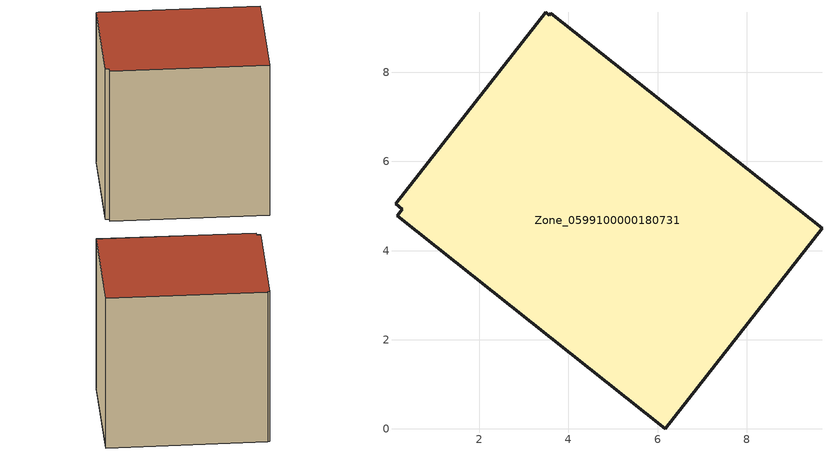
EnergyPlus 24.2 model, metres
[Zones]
Zone_0599100000180731
 floor ground (C_G): 3.6,9.33 9.69,4.5 6.17,0 0.15,4.78 0.27,4.93 0.12,5.05 3.49,9.35 3.57,9.28 z3.1
 wall outside (C_F): 9.69,4.5 3.6,9.33 3.57,9.28 3.49,9.35 0.12,5.05 0.27,4.93 0.15,4.78 6.17,0 9.69,4.5 z3.1:11.36
 roof outside (C_R): 3.49,9.35 0.12,5.05 0.27,4.93 0.15,4.78 6.17,0 9.69,4.5 3.6,9.33 3.57,9.28 z11.36
[BUILDING]
Pand.0599100000180731: North Axis=0; Terrain=City; Loads Convergence Tolerance Value=0.04; Temperature Convergence Tolerance Value=0.4; Solar Distribution=FullExterior; Maximum Number of Warmup Days=25; Minimum Number of Warmup Days=1
[Site:Location]
Rotterdam.The.Hague.AP_ZH_NLD Design_Conditions: Latitude=51.96; Longitude=4.45; Time Zone=1; Elevation=-4.5
[SITE:GROUNDTEMPERATURE:BUILDINGSURFACE]
18, 18, 18, 18, 18, 18, 18, 18, 18, 18, 18, 18
[MATERIAL] Thermal Absorptance=0.9; Solar Absorptance=0.7; Visible Absorptance=0.7
Name | Roughness | Thickness | Conductivity | Density | Specific Heat
G.TI.1946-1964 | MediumSmooth | 0.15 | 1 | 540 | 1210
F.TI.1946-1964 | Rough | 0.3 | 0.857143 | 1920 | 840
R.TI.1946-1964 | MediumRough | 0.2 | 0.277778 | 1500 | 1000
[CONSTRUCTION]
C_G: G.TI.1946-1964
C_F: F.TI.1946-1964
C_R: R.TI.1946-1964
[ZONE]
Zone_0599100000180731: Type=1; Multiplier=1; Ceiling Height=Autocalculate; Volume=Autocalculate; Floor Area=autocalculate; Part of Total Floor Area=Yes
[ZONEINFILTRATION:DESIGNFLOWRATE]
Infil_Zone_0599100000180731: Zone or ZoneList or Space or SpaceList=Zone_0599100000180731; Schedule=AlwaysOn; Design Flow Rate Calculation Method=Flow/Area; Flow Rate per Floor Area=0.003; Constant Term Coefficient=1; Temperature Term Coefficient=0; Velocity Term Coefficient=0; Velocity Squared Term Coefficient=0
[HVACTEMPLATE:ZONE:IDEALLOADSAIRSYSTEM]
Zone_0599100000180731: Maximum Heating Supply Air Temperature=50; Minimum Cooling Supply Air Temperature=13; Maximum Heating Supply Air Humidity Ratio=0.0156; Minimum Cooling Supply Air Humidity Ratio=0.0077; Heating Limit=NoLimit; Cooling Limit=NoLimit; Dehumidification Control Type=ConstantSensibleHeatRatio; Cooling Sensible Heat Ratio=0.7; Dehumidification Setpoint=60; Humidification Control Type=None; Humidification Setpoint=30; Outdoor Air Method=None; Outdoor Air Flow Rate per Person=0.00944; Outdoor Air Flow Rate per Zone Floor Area=0; Outdoor Air Flow Rate per Zone=0; Demand Controlled Ventilation Type=None; Outdoor Air Economizer Type=NoEconomizer; Heat Recovery Type=None; Sensible Heat Recovery Effectiveness=0.7; Latent Heat Recovery Effectiveness=0.65
[ZONECONTROL:THERMOSTAT]
ThermostatControl_Zone_0599100000180731: Zone or ZoneList=Zone_0599100000180731; Control Type Schedule=DualSetpointControlType; Control 1=Thermostat_Zone_0599100000180731; Temperature Difference Between Cutout And Setpoint=0
[THERMOSTATSETPOINT:DUALSETPOINT]
Thermostat_Zone_0599100000180731: Heating Setpoint Temperature Schedule=HeatingSetpoint_Zone_0599100000180731; Cooling Setpoint Temperature Schedule=CoolingSetpoint_Zone_0599100000180731
[SCHEDULE:COMPACT]
HeatingSetpoint_Zone_0599100000180731: Through: 12/31, For: AllDays, Until: 24:00, 21
CoolingSetpoint_Zone_0599100000180731: Through: 12/31, For: AllDays, Until: 24:00, 24
DualSetpointControlType: Through: 12/31, For: AllDays, Until: 24:00, 4
AlwaysOn: Through: 12/31, For: AllDays, Until: 24:00, 1
